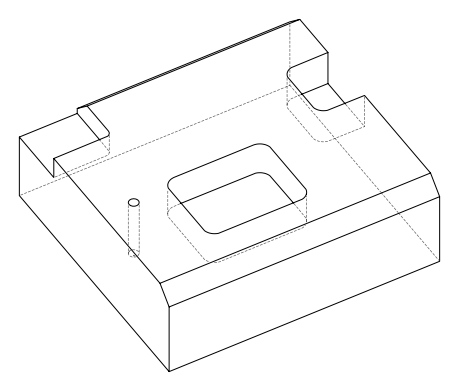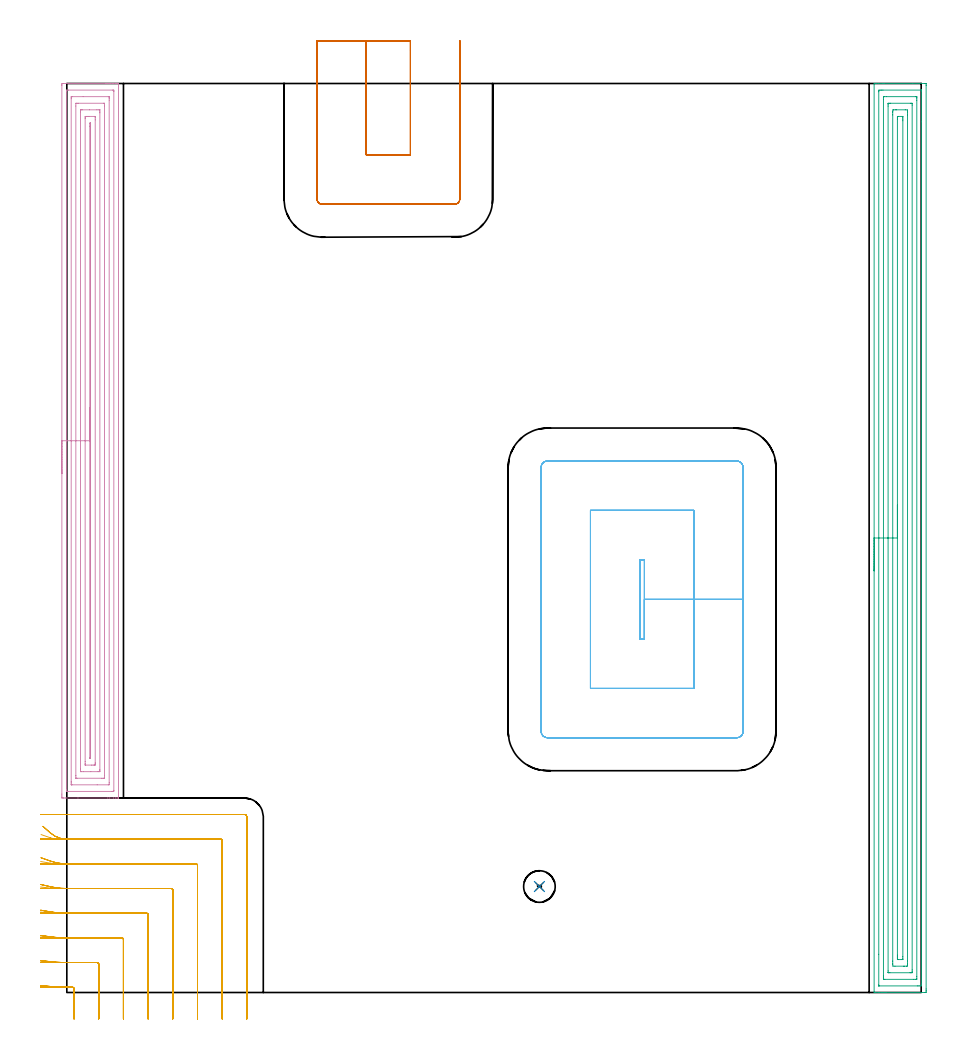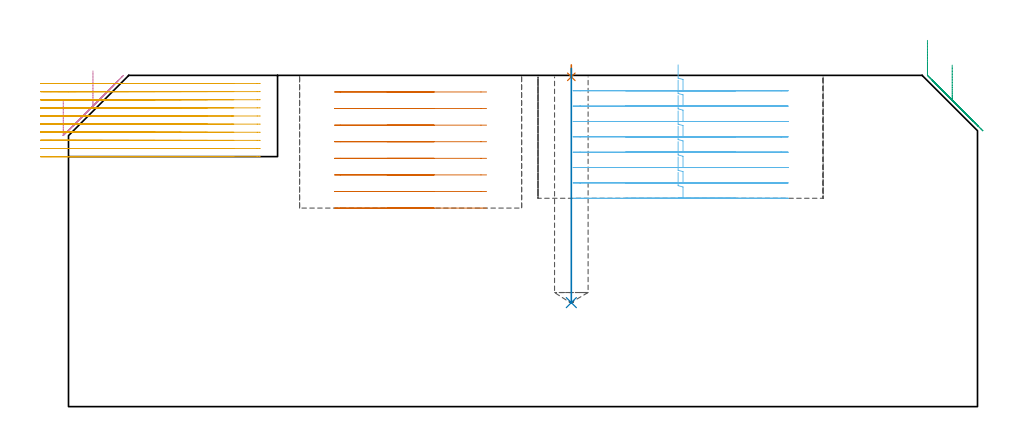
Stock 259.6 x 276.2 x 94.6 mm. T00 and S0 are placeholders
(PLAN: 7 operations, 4 tool changes, 53.7 min)
(1 SPOT_DRILL | STEP1POCKET | NXT0321_9005460120000 | 0.03 min | 0 mm3)
(2 DRILL_BLIND_HOLE_INTO_CENTER | STEP1POCKET | UGT0301_210 | 0.27 min | 4547 mm3)
(3 AREA_MILL | FG_CHAMFER_SURFACE | UGT0205_001 | 13.53 min | 34475 mm3)
(4 AREA_MILL_1 | FG_CHAMFER_SURFACE_1 | UGT0205_001 | 12.35 min | 33231 mm3)
(5 MILL_CORNER_NOTCH_RECTANGULAR | CORNER_NOTCH_RECTANGULAR | NXT0201_013 | Follow Part, ap 2.5, ae 75% | 13.24 min | 80575 mm3)
(6 MILL_RECTANGULAR_POCKET | POCKET_RECTANGULAR_STRAIGHT | UGT0201_094 | Follow Part, ap 5, ae 75% | 9.59 min | 293122 mm3)
(7 MILL_SLOT | SLOT_PARTIAL_RECTANGULAR | UGT0201_094 | Follow Part, ap 5, ae 75% | 4.71 min | 110043 mm3)
(TOOL NXT0321_9005460120000 | NC Spot Drill, 142deg, 12mm, Carbide, Uncoated | D12 PA142 FL30 Z2)
(TOOL UGT0301_210 | Twist Drill 9.6 mm | D9.6 PA118 FL84 Z2)
(TOOL UGT0205_001 | Chamfer Mill 20 x 3 x 45 deg. | D20 FL50 Z2)
(TOOL NXT0201_013 | ENDMILL 10mm | D10 FL30 Z4)
(TOOL UGT0201_094 | End mill 20 mm | D20 FL38 Z4)
(OP 1 SPOT_DRILL)
G17 G21 G94 G90
T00 M6
G54
G17 G0 G90 X143.6 Y32.2 S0 M3
G43 Z104.6 H0
G94 G81 G98 Z94.187 F250. R97.6
G80
M5
M2
(OP 2 DRILL_BLIND_HOLE_INTO_CENTER)
G17 G21 G94 G90
T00 M6
G54
G17 G0 G90 X143.6 Y32.2 S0 M3
G43 Z104.6 H0
G94 G81 G98 Z29.7 F250. R96.6
G80
M5
M2
(OP 3 AREA_MILL)
G17 G21 G94 G90
T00 M6
G54
G17 G0 G90 X245.3 Y128.1 S1061 M3
G43 Z104.6 H0
G94 G1 Y128.138 Z103.728 F250.
Y128.252 Z102.863
Y128.441 Z102.012
Y128.703 Z101.18
Y129.037 Z100.374
Y129.44 Z99.6
Y129.909 Z98.864
Y130.44 Z98.172
Y131.029 Z97.529
Y131.672 Z96.939
Y132.364 Z96.408
Y133.1 Z95.94
Y133.874 Z95.537
Y134.68 Z95.203
Y135.512 Z94.941
Y136.364 Z94.752
Y137.228 Z94.638
Y138.1 Z94.6
Y276.036
X245.306 Y276.19 Z94.593
X245.611 Y276.2 Z94.288
X245.958 Z93.941
X246.604 Z93.291
X247.806 Z92.091
X248.363 Z91.531
X257.019 Z82.879
X260.676 Z79.222
X260.957 Y276.197 Z78.94
X261.092 Y276.19 Z78.806
X261.099 Y276.053 Z78.799
X261.1 Y275.59 Z78.8
Y1.072
X261.099 Y0.61 Z78.801
X261.095 Y0.184 Z78.803
X261.092 Y0.01 Z78.806
X260.676 Y0. Z79.222
X248.964 Z90.931
X248.363 Z91.531
X247.806 Z92.091
X247.483 Z92.413
X246.926 Z92.97
X246.604 Z93.291
X245.61 Z94.289
X245.306 Y0.01 Z94.593
X245.3 Y0.164 Z94.6
Y138.1
X246.714 Z93.186
X246.715 Y273.691 Z93.185
X246.716 Y273.804 Z93.184
X246.721 Y274.185 Z93.179
X247.098 Y274.196 Z92.802
X247.483 Y274.198 Z92.417
X247.973 Y274.2 Z91.927
X259.602 Y274.199 Z80.298
X259.631 Y274.197 Z80.269
X259.662 Y274.192 Z80.238
X259.679 Y274.188 Z80.221
X259.68 Y274.165 Z80.22
X259.685 Y273.917 Z80.215
X259.686 Y264.598 Z80.214
X259.685 Y2.509 Z80.215
X259.684 Y2.396 Z80.216
X259.679 Y2.015 Z80.221
X259.302 Y2.004 Z80.598
X258.917 Y2.002 Z80.983
X258.427 Y2. Z81.473
X246.798 Y2.001 Z93.102
X246.769 Y2.003 Z93.131
X246.738 Y2.008 Z93.162
X246.721 Y2.012 Z93.179
X246.72 Y2.035 Z93.18
X246.715 Y2.283 Z93.185
X246.714 Y11.609 Z93.186
Y138.1
X248.128 Z91.772
X248.129 Y271.363 Z91.771
X248.131 Y272.019 Z91.769
X248.133 Y272.137 Z91.767
X248.135 Y272.187 Z91.765
X248.19 Y272.194 Z91.71
X248.363 Y272.197 Z91.537
X249.064 Y272.2 Z90.836
X257.859 Z82.041
X258.037 Y272.197 Z81.863
X258.216 Y272.192 Z81.684
X258.261 Y272.19 Z81.639
X258.265 Y272.16 Z81.635
X258.269 Y272.098 Z81.631
X258.27 Y272.019 Z81.63
X258.271 Y271.781 Z81.629
Y271.126
Y4.837
X258.269 Y4.181 Z81.631
X258.267 Y4.063 Z81.633
X258.265 Y4.013 Z81.635
X258.21 Y4.006 Z81.69
X258.037 Y4.003 Z81.863
X257.336 Y4. Z82.564
X248.541 Z91.359
X248.363 Y4.003 Z91.537
X248.184 Y4.008 Z91.716
X248.139 Y4.01 Z91.761
X248.135 Y4.04 Z91.765
X248.131 Y4.102 Z91.769
X248.13 Y4.181 Z91.77
X248.129 Y4.419 Z91.771
X248.128 Y5.074 Z91.772
Y138.1
X249.543 Z90.357
Y269.34
X249.545 Y269.926 Z90.355
X249.548 Y270.124 Z90.352
X249.549 Y270.186 Z90.351
X249.593 Y270.19 Z90.307
X249.698 Y270.194 Z90.202
X250.122 Y270.2 Z89.778
X250.154 Z89.746
X256.311 Z83.589
X256.704 Y270.196 Z83.196
X256.802 Y270.193 Z83.098
X256.845 Y270.19 Z83.055
X256.85 Y270.161 Z83.05
X256.852 Y270.07 Z83.048
X256.856 Y269.646 Z83.044
X256.857 Y6.86 Z83.043
X256.855 Y6.274 Z83.045
X256.852 Y6.076 Z83.048
X256.85 Y6.014 Z83.05
X256.807 Y6.01 Z83.093
X256.702 Y6.006 Z83.198
X256.278 Y6. Z83.622
X256.246 Z83.654
X250.089 Z89.811
X249.696 Y6.004 Z90.204
X249.598 Y6.007 Z90.302
X249.555 Y6.01 Z90.345
X249.55 Y6.039 Z90.35
X249.548 Y6.13 Z90.352
X249.544 Y6.554 Z90.356
X249.543 Y138.1 Z90.357
X250.957 Z88.943
Y266.662
X250.958 Y267.555 Z88.942
X250.96 Y267.597 Z88.94
X251.001 Y268.19 Z88.899
X251.248 Y268.197 Z88.652
X251.881 Y268.2 Z88.019
X252.125 Z87.775
X254.764 Y268.199 Z85.136
X255.399 Y268.19 Z84.501
X255.44 Y267.555 Z84.46
X255.442 Y267.511 Z84.458
X255.443 Y266.662 Z84.457
Y9.538
X255.441 Y8.645 Z84.459
X255.44 Y8.603 Z84.46
X255.399 Y8.01 Z84.501
X255.152 Y8.003 Z84.748
X254.519 Y8. Z85.381
X254.275 Z85.625
X251.636 Y8.001 Z88.264
X251.001 Y8.01 Z88.899
X250.96 Y8.645 Z88.94
X250.958 Y8.689 Z88.942
X250.957 Y9.538 Z88.943
Y138.1
X252.371 Z87.529
Y265.271
X252.372 Y265.769 Z87.528
X252.375 Y266.16 Z87.525
X252.378 Y266.183 Z87.522
X252.39 Y266.19 Z87.51
X252.442 Y266.195 Z87.458
X252.548 Y266.199 Z87.352
X253.894 Z86.006
X253.97 Y266.195 Z85.93
X254.012 Y266.19 Z85.888
X254.022 Y266.183 Z85.878
X254.024 Y266.163 Z85.876
X254.028 Y265.769 Z85.872
X254.029 Y265.374 Z85.871
Y264.876
Y10.929
X254.028 Y10.431 Z85.872
X254.025 Y10.04 Z85.875
X254.022 Y10.017 Z85.878
X254.009 Y10.01 Z85.891
X253.958 Y10.005 Z85.942
X253.852 Y10.001 Z86.048
X252.506 Z87.394
X252.43 Y10.005 Z87.47
X252.388 Y10.01 Z87.512
X252.378 Y10.017 Z87.522
X252.376 Y10.037 Z87.524
X252.372 Y10.431 Z87.528
X252.371 Y10.826 Z87.529
Y11.324
Y138.1
Y138.972 Z87.567
Y139.837 Z87.681
Y140.688 Z87.87
Y141.52 Z88.132
Y142.326 Z88.466
Y143.1 Z88.869
Y143.836 Z89.337
Y144.528 Z89.868
Y145.171 Z90.458
Y145.76 Z91.101
Y146.292 Z91.793
Y146.76 Z92.529
Y147.163 Z93.303
Y147.497 Z94.109
Y147.759 Z94.941
Y147.948 Z95.792
Y148.062 Z96.657
Y148.1 Z97.529
G0 Z104.6
M5
M2
(OP 4 AREA_MILL_1)
G17 G21 G94 G90
T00 M6
G54
G17 G0 G90 X-1.5 Y157.65 S1061 M3
G43 Z104.6 H0
Z87.4
G94 G1 Y157.688 Z86.528 F250.
Y157.802 Z85.664
Y157.991 Z84.812
Y158.253 Z83.98
Y158.587 Z83.174
Y158.99 Z82.4
Y159.458 Z81.664
Y159.989 Z80.972
Y160.579 Z80.329
Y161.222 Z79.74
Y161.914 Z79.208
Y162.65 Z78.74
Y163.424 Z78.337
Y164.23 Z78.003
Y165.062 Z77.741
Y165.913 Z77.552
Y166.778 Z77.438
Y167.65 Z77.4
Y275.599
X-1.497 Y275.911 Z77.402
X-1.491 Y276.19 Z77.406
X-1.208 Y276.2 Z77.689
X11.845 Z90.74
X12.445 Z91.339
X13.026 Z91.923
X13.336 Z92.232
X13.917 Z92.813
X14.227 Z93.122
X14.846 Z93.745
X15.295 Z94.195
X15.654 Y276.193 Z94.546
X15.705 Y276.19 Z94.595
X15.7 Y276.049 Z94.6
Y59.255
X15.698 Y59.107 Z94.588
X15.697 Y59.106 Z94.587
X15.653 Y59.102 Z94.544
X15.295 Y59.1 Z94.195
X14.845 Z93.744
X14.227 Z93.122
X13.027 Z91.923
X12.445 Z91.339
X3.391 Z82.288
X-0.317 Z78.58
X-0.917 Y59.101 Z77.98
X-1.149 Y59.102 Z77.748
X-1.492 Y59.107 Z77.406
X-1.494 Y59.124 Z77.404
X-1.499 Y59.701 Z77.401
X-1.5 Y60.285 Z77.4
Y167.65
X-0.086 Z78.814
Y273.874
X-0.085 Y273.933 Z78.815
X-0.079 Y274.051 Z78.821
X-0.068 Y274.19 Z78.832
X-0.027 Y274.193 Z78.873
X0.48 Y274.199 Z79.38
X13.842 Z92.742
X14.227 Y274.193 Z93.127
X14.275 Y274.19 Z93.175
X14.282 Y273.992 Z93.182
X14.285 Y273.874 Z93.185
X14.286 Y273.815 Z93.186
Y61.426
X14.284 Y61.367 Z93.184
X14.279 Y61.249 Z93.179
X14.268 Y61.11 Z93.168
X14.227 Y61.107 Z93.127
X13.72 Y61.101 Z92.62
X0.357 Z79.257
X-0.027 Y61.107 Z78.873
X-0.075 Y61.11 Z78.825
X-0.082 Y61.307 Z78.818
X-0.085 Y61.426 Z78.815
X-0.086 Y61.485 Z78.814
Y167.65
X1.328 Z80.228
X1.329 Y271.565 Z80.229
X1.33 Y272.03 Z80.23
X1.333 Y272.137 Z80.233
X1.335 Y272.181 Z80.235
X1.417 Y272.19 Z80.317
X1.587 Y272.198 Z80.487
X4.969 Y272.2 Z83.869
X12.614 Y272.199 Z91.514
X12.727 Y272.198 Z91.627
X12.817 Y272.193 Z91.717
X12.865 Y272.188 Z91.765
X12.867 Y272.172 Z91.767
X12.869 Y272.03 Z91.769
X12.871 Y271.603 Z91.771
X12.872 Y271.138 Z91.772
X12.871 Y63.735 Z91.771
X12.869 Y63.27 Z91.769
X12.867 Y63.163 Z91.767
X12.865 Y63.119 Z91.765
X12.783 Y63.11 Z91.683
X12.612 Y63.102 Z91.512
X9.231 Y63.1 Z88.131
X1.586 Y63.101 Z80.486
X1.473 Y63.102 Z80.373
X1.383 Y63.107 Z80.283
X1.335 Y63.112 Z80.235
X1.333 Y63.128 Z80.233
X1.33 Y63.27 Z80.23
X1.329 Y63.697 Z80.229
X1.328 Y64.162 Z80.228
Y167.65
X2.743 Z81.643
Y269.354
X2.749 Y270.142 Z81.649
X2.751 Y270.19 Z81.651
X2.798 Y270.193 Z81.698
X2.903 Y270.197 Z81.803
X3.114 Y270.199 Z82.014
X3.537 Y270.2 Z82.437
X11.106 Y270.199 Z90.006
X11.304 Y270.197 Z90.204
X11.403 Y270.193 Z90.303
X11.447 Y270.19 Z90.347
X11.45 Y270.158 Z90.35
X11.457 Y269.452 Z90.357
Y269.354
Y65.946
X11.451 Y65.158 Z90.351
X11.448 Y65.11 Z90.348
X11.402 Y65.107 Z90.302
X11.297 Y65.103 Z90.197
X11.086 Y65.101 Z89.986
X10.663 Y65.1 Z89.563
X3.094 Y65.101 Z81.994
X2.896 Y65.103 Z81.796
X2.797 Y65.107 Z81.697
X2.753 Y65.11 Z81.653
X2.75 Y65.142 Z81.65
X2.743 Y65.848 Z81.643
Y65.946
Y167.65
X4.157 Z83.057
Y267.57
X4.158 Y267.84 Z83.058
X4.162 Y268.111 Z83.062
X4.164 Y268.181 Z83.064
X4.193 Y268.19 Z83.093
X4.27 Y268.195 Z83.17
X4.428 Y268.198 Z83.328
X4.689 Y268.2 Z83.589
X6.916 Z85.816
X9.143 Z88.043
X9.772 Y268.199 Z88.672
X10.036 Y268.198 Z88.936
X10.041 Y268.194 Z88.941
X10.042 Y268.192 Z88.942
X10.043 Y267.57 Z88.943
Y267.299
Y67.73
X10.042 Y67.46 Z88.942
X10.038 Y67.189 Z88.938
X10.036 Y67.119 Z88.936
X10.007 Y67.11 Z88.907
X9.93 Y67.105 Z88.83
X9.772 Y67.102 Z88.672
X9.511 Y67.1 Z88.411
X7.284 Z86.184
X5.057 Z83.957
X4.428 Y67.101 Z83.328
X4.164 Y67.102 Z83.064
X4.159 Y67.106 Z83.059
X4.158 Y67.108 Z83.058
X4.157 Y67.73 Z83.057
Y68.001
Y167.65
X5.571 Z84.471
X5.572 Y265.532 Z84.472
X5.573 Y265.785 Z84.473
X5.576 Y266.104 Z84.476
X5.578 Y266.176 Z84.478
X5.658 Y266.19 Z84.558
X5.799 Y266.196 Z84.699
X6.209 Y266.199 Z85.109
X6.686 Y266.2 Z85.586
X8.47 Y266.198 Z87.37
X8.596 Y266.192 Z87.496
X8.622 Y266.19 Z87.522
X8.624 Y266.146 Z87.524
X8.627 Y266.04 Z87.527
X8.628 Y265.785 Z87.528
X8.629 Y265.146 Z87.529
X8.628 Y69.768 Z87.528
X8.627 Y69.515 Z87.527
X8.624 Y69.195 Z87.524
X8.622 Y69.124 Z87.522
X8.542 Y69.11 Z87.442
X8.401 Y69.104 Z87.301
X7.991 Y69.101 Z86.891
X7.514 Y69.1 Z86.414
X5.73 Y69.102 Z84.63
X5.604 Y69.108 Z84.504
X5.578 Y69.11 Z84.478
X5.576 Y69.154 Z84.476
X5.573 Y69.26 Z84.473
X5.572 Y69.515 Z84.472
X5.571 Y70.154 Z84.471
Y167.65
X6.985 Z85.885
X6.986 Y263.224 Z85.886
X6.99 Y264.001 Z85.89
X6.991 Y264.11 Z85.891
X7.006 Y264.19 Z85.906
X7.1 Y264.192 Z86.
X7.166 Y264.19 Z86.066
X7.208 Y264.183 Z86.108
X7.21 Y264.116 Z86.11
X7.213 Y264.001 Z86.113
X7.214 Y263.887 Z86.114
Y72.076
X7.21 Y71.299 Z86.11
X7.208 Y71.19 Z86.108
X7.194 Y71.11 Z86.094
X7.1 Y71.108 Z86.
X7.035 Y71.11 Z85.935
X6.992 Y71.116 Z85.892
X6.99 Y71.184 Z85.89
X6.987 Y71.299 Z85.887
X6.986 Y71.413 Z85.886
X6.985 Y167.65 Z85.885
Y168.521 Z85.923
Y169.386 Z86.037
Y170.238 Z86.226
Y171.07 Z86.488
Y171.876 Z86.822
Y172.65 Z87.225
Y173.386 Z87.694
Y174.078 Z88.225
Y174.721 Z88.814
Y175.31 Z89.457
Y175.841 Z90.15
Y176.31 Z90.885
Y176.713 Z91.659
Y177.047 Z92.465
Y177.309 Z93.297
Y177.498 Z94.149
Y177.612 Z95.014
Y177.65 Z95.885
G0 Z104.6
M5
M2
(OP 5 MILL_CORNER_NOTCH_RECTANGULAR)
G17 G21 G94 G90
T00 M6
G54
G17 G0 G90 X2.2 Y-8. S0 M3
G43 Z104.6 H0
Z92.28
G94 G1 Y-5. F250.
Y1.104 F500.
G3 X1.704 Y1.6 R0.5
G1 X-0.025
G2 X-5. Y1.836 R52.5
G1 X-7.987 Y2.121 F250.
G0 Z104.6
X9.7 Y-8.
Z92.28
G1 Y-5.
Y8.604 F500.
G3 X9.204 Y9.1 R0.5
G1 X-0.025
G2 X-5. Y9.376 R45.
G1 X-7.982 Y9.708 F250.
G0 Z104.6
X17.2 Y-8.
Z92.28
G1 Y-5.
Y16.103 F500.
G3 X16.703 Y16.6 R0.5
G1 X-0.025
G2 X-5. Y16.931 R37.5
G1 X-7.973 Y17.329 F250.
G0 Z104.6
X24.7 Y-8.
Z92.28
G1 Y-5.
Y23.603 F500.
G3 X24.203 Y24.1 R0.5
G1 X-0.025
G2 X-5. Y24.515 R30.
G1 X-7.958 Y25.013 F250.
G0 Z104.6
X32.2 Y-8.
Z92.28
G1 Y-5.
Y31.103 F500.
G3 X31.703 Y31.6 R0.5
G1 X-0.025
G2 X-5. Y32.157 R22.5
G1 X-7.926 Y32.82 F250.
G0 Z104.6
X39.7 Y-8.
Z92.28
G1 Y-5.
Y38.603 F500.
G3 X39.203 Y39.1 R0.5
G1 X-0.025
G2 X-5. Y39.949 R15.
G1 X-7.83 Y40.944 F250.
G0 Z104.6
X47.2 Y-8.
Z92.28
G1 Y-5.
Y46.103 F500.
G3 X46.703 Y46.6 R0.5
G1 X-0.025
G2 X-5. Y48.487 R7.5
G1 X-7.245 Y50.477 F250.
G0 Z104.6
X54.7 Y-8.
Z92.28
G1 Y-5.
Y53.3 F500.
G3 X53.9 Y54.1 R0.8
G1 X-0.025
X-3.025 F250.
G0 Z104.6
X2.2 Y-8.
Z89.96
G1 Y-5.
Y1.104 F500.
G3 X1.704 Y1.6 R0.5
G1 X-0.025
G2 X-5. Y1.836 R52.5
G1 X-7.987 Y2.121 F250.
G0 Z104.6
X9.7 Y-8.
Z89.96
G1 Y-5.
Y8.604 F500.
G3 X9.204 Y9.1 R0.5
G1 X-0.025
G2 X-5. Y9.376 R45.
G1 X-7.982 Y9.708 F250.
G0 Z104.6
X17.2 Y-8.
Z89.96
G1 Y-5.
Y16.103 F500.
G3 X16.703 Y16.6 R0.5
G1 X-0.025
G2 X-5. Y16.931 R37.5
G1 X-7.973 Y17.329 F250.
G0 Z104.6
X24.7 Y-8.
Z89.96
G1 Y-5.
Y23.603 F500.
G3 X24.203 Y24.1 R0.5
G1 X-0.025
G2 X-5. Y24.515 R30.
G1 X-7.958 Y25.013 F250.
G0 Z104.6
X32.2 Y-8.
Z89.96
G1 Y-5.
Y31.103 F500.
G3 X31.703 Y31.6 R0.5
G1 X-0.025
G2 X-5. Y32.157 R22.5
G1 X-7.926 Y32.82 F250.
G0 Z104.6
X39.7 Y-8.
Z89.96
G1 Y-5.
Y38.603 F500.
G3 X39.203 Y39.1 R0.5
G1 X-0.025
G2 X-5. Y39.949 R15.
G1 X-7.83 Y40.944 F250.
G0 Z104.6
X47.2 Y-8.
Z89.96
G1 Y-5.
Y46.103 F500.
G3 X46.703 Y46.6 R0.5
G1 X-0.025
G2 X-5. Y48.488 R7.5
G1 X-7.245 Y50.477 F250.
G0 Z104.6
X54.7 Y-8.
Z89.96
G1 Y-5.
Y53.3 F500.
G3 X53.9 Y54.1 R0.8
G1 X-0.025
X-3.025 F250.
G0 Z104.6
X2.2 Y-8.
Z87.64
G1 Y-5.
Y1.104 F500.
G3 X1.704 Y1.6 R0.5
G1 X-0.025
G2 X-5. Y1.836 R52.5
G1 X-7.987 Y2.121 F250.
G0 Z104.6
X9.7 Y-8.
Z87.64
G1 Y-5.
Y8.604 F500.
G3 X9.204 Y9.1 R0.5
G1 X-0.025
G2 X-5. Y9.376 R45.
G1 X-7.982 Y9.708 F250.
G0 Z104.6
X17.2 Y-8.
Z87.64
G1 Y-5.
Y16.103 F500.
G3 X16.703 Y16.6 R0.5
G1 X-0.025
G2 X-5. Y16.931 R37.5
G1 X-7.973 Y17.329 F250.
G0 Z104.6
X24.7 Y-8.
Z87.64
G1 Y-5.
Y23.603 F500.
G3 X24.203 Y24.1 R0.5
G1 X-0.025
G2 X-5. Y24.515 R30.
G1 X-7.958 Y25.013 F250.
G0 Z104.6
X32.2 Y-8.
Z87.64
G1 Y-5.
Y31.103 F500.
G3 X31.703 Y31.6 R0.5
G1 X-0.025
G2 X-5. Y32.157 R22.5
G1 X-7.926 Y32.82 F250.
G0 Z104.6
X39.7 Y-8.
Z87.64
G1 Y-5.
Y38.603 F500.
G3 X39.203 Y39.1 R0.5
G1 X-0.025
G2 X-5. Y39.949 R15.
G1 X-7.83 Y40.944 F250.
G0 Z104.6
X47.2 Y-8.
Z87.64
G1 Y-5.
Y46.103 F500.
G3 X46.703 Y46.6 R0.5
G1 X-0.025
G2 X-5. Y48.487 R7.5
G1 X-7.245 Y50.477 F250.
G0 Z104.6
X54.7 Y-8.
Z87.64
G1 Y-5.
Y53.3 F500.
G3 X53.9 Y54.1 R0.8
G1 X-0.025
X-3.025 F250.
G0 Z104.6
X2.2 Y-8.
Z85.32
G1 Y-5.
Y1.104 F500.
G3 X1.704 Y1.6 R0.5
G1 X-2.552
G2 X-5. Y1.657 R52.5
G1 X-7.997 Y1.797 F250.
G0 Z104.6
X9.7 Y-8.
Z85.32
G1 Y-5.
Y8.604 F500.
G3 X9.204 Y9.1 R0.5
G1 X-2.552
G2 X-5. Y9.167 R45.
G1 X-7.996 Y9.33 F250.
G0 Z104.6
X17.2 Y-8.
Z85.32
G1 Y-5.
Y16.103 F500.
G3 X16.703 Y16.6 R0.5
G1 X-2.552
G2 X-5. Y16.68 R37.5
G1 X-7.994 Y16.876 F250.
G0 Z104.6
X24.7 Y-8.
Z85.32
G1 Y-5.
Y23.603 F500.
G3 X24.203 Y24.1 R0.5
G1 X-2.552
G2 X-5. Y24.2 R30.
G1 X-7.99 Y24.445 F250.
G0 Z104.6
X32.2 Y-8.
Z85.32
G1 Y-5.
Y31.103 F500.
G3 X31.703 Y31.6 R0.5
G1 X-2.552
G2 X-5. Y31.734 R22.5
G1 X-7.982 Y32.06 F250.
G0 Z104.6
X39.7 Y-8.
Z85.32
G1 Y-5.
Y38.603 F500.
G3 X39.203 Y39.1 R0.5
G1 X-2.552
G2 X-5. Y39.301 R15.
G1 X-7.96 Y39.791 F250.
G0 Z104.6
X47.2 Y-8.
Z85.32
G1 Y-5.
Y46.103 F500.
G3 X46.703 Y46.6 R0.5
G1 X-2.552
G2 X-5. Y47.011 R7.5
G1 X-7.836 Y47.99 F250.
G0 Z104.6
X54.7 Y-8.
Z85.32
G1 Y-5.
Y53.3 F500.
G3 X53.9 Y54.1 R0.8
G1 X-2.552
X-5.552 F250.
G0 Z104.6
X2.2 Y-8.
Z83.
G1 Y-5.
Y1.104 F500.
G3 X1.704 Y1.6 R0.5
G1 X-4.606
G2 X-5. Y1.601 R52.5
G1 X-8. Y1.624 F250.
G0 Z104.6
X9.7 Y-8.
Z83.
G1 Y-5.
Y8.604 F500.
G3 X9.204 Y9.1 R0.5
G1 X-4.606
G2 X-5. Y9.102 R45.
G1 X-8. Y9.128 F250.
G0 Z104.6
X17.2 Y-8.
Z83.
G1 Y-5.
Y16.103 F500.
G3 X16.703 Y16.6 R0.5
G1 X-4.606
G2 X-5. Y16.602 R37.5
G1 X-8. Y16.634 F250.
G0 Z104.6
X24.7 Y-8.
Z83.
G1 Y-5.
Y23.603 F500.
G3 X24.203 Y24.1 R0.5
G1 X-4.606
G2 X-5. Y24.103 R30.
G1 X-8. Y24.142 F250.
G0 Z104.6
X32.2 Y-8.
Z83.
G1 Y-5.
Y31.103 F500.
G3 X31.703 Y31.6 R0.5
G1 X-4.606
G2 X-5. Y31.603 R22.5
G1 X-8. Y31.656 F250.
G0 Z104.6
X39.7 Y-8.
Z83.
G1 Y-5.
Y38.603 F500.
G3 X39.203 Y39.1 R0.5
G1 X-4.606
G2 X-5. Y39.105 R15.
G1 X-7.999 Y39.184 F250.
G0 Z104.6
X47.2 Y-8.
Z83.
G1 Y-5.
Y46.103 F500.
G3 X46.703 Y46.6 R0.5
G1 X-4.606
G2 X-5. Y46.61 R7.5
G1 X-7.996 Y46.768 F250.
G0 Z104.6
X54.7 Y-8.
Z83.
G1 Y-5.
Y53.3 F500.
G3 X53.9 Y54.1 R0.8
G1 X-4.606
X-7.606 F250.
G0 Z104.6
X2.2 Y-8.
Z80.68
G1 Y-5.
Y1.104 F500.
G3 X1.704 Y1.6 R0.5
G1 X-5.
X-8. F250.
G0 Z104.6
X9.7 Y-8.
Z80.68
G1 Y-5.
Y8.604 F500.
G3 X9.204 Y9.1 R0.5
G1 X-5.
X-8. F250.
G0 Z104.6
X17.2 Y-8.
Z80.68
G1 Y-5.
Y16.103 F500.
G3 X16.703 Y16.6 R0.5
G1 X-5.
X-8. F250.
G0 Z104.6
X24.7 Y-8.
Z80.68
G1 Y-5.
Y23.603 F500.
G3 X24.203 Y24.1 R0.5
G1 X-5.
X-8. F250.
G0 Z104.6
X32.2 Y-8.
Z80.68
G1 Y-5.
Y31.103 F500.
G3 X31.703 Y31.6 R0.5
G1 X-5.
X-8. F250.
G0 Z104.6
X39.7 Y-8.
Z80.68
G1 Y-5.
Y38.603 F500.
G3 X39.203 Y39.1 R0.5
G1 X-5.
X-8. F250.
G0 Z104.6
X47.2 Y-8.
Z80.68
G1 Y-5.
Y46.103 F500.
G3 X46.703 Y46.6 R0.5
G1 X-5.
X-8. F250.
G0 Z104.6
X54.7 Y-8.
Z80.68
G1 Y-5.
Y53.3 F500.
G3 X53.9 Y54.1 R0.8
G1 X-5.
X-8. F250.
G0 Z104.6
X2.2 Y-8.
Z78.36
G1 Y-5.
Y1.104 F500.
G3 X1.704 Y1.6 R0.5
G1 X-5.
X-8. F250.
G0 Z104.6
X9.7 Y-8.
Z78.36
G1 Y-5.
Y8.604 F500.
G3 X9.204 Y9.1 R0.5
G1 X-5.
X-8. F250.
G0 Z104.6
X17.2 Y-8.
Z78.36
G1 Y-5.
Y16.103 F500.
G3 X16.704 Y16.6 R0.5
G1 X-5.
X-8. F250.
G0 Z104.6
X24.7 Y-8.
Z78.36
G1 Y-5.
Y23.603 F500.
G3 X24.203 Y24.1 R0.5
G1 X-5.
X-8. F250.
G0 Z104.6
X32.2 Y-8.
Z78.36
G1 Y-5.
Y31.103 F500.
G3 X31.703 Y31.6 R0.5
G1 X-5.
X-8. F250.
G0 Z104.6
X39.7 Y-8.
Z78.36
G1 Y-5.
Y38.603 F500.
G3 X39.203 Y39.1 R0.5
G1 X-5.
X-8. F250.
G0 Z104.6
X47.2 Y-8.
Z78.36
G1 Y-5.
Y46.103 F500.
G3 X46.703 Y46.6 R0.5
G1 X-5.
X-8. F250.
G0 Z104.6
X54.7 Y-8.
Z78.36
G1 Y-5.
Y53.3 F500.
G3 X53.9 Y54.1 R0.8
G1 X-5.
X-8. F250.
G0 Z104.6
X2.2 Y-8.
Z76.04
G1 Y-5.
Y1.104 F500.
G3 X1.704 Y1.6 R0.5
G1 X-5.
X-8. F250.
G0 Z104.6
X9.7 Y-8.
Z76.04
G1 Y-5.
Y8.604 F500.
G3 X9.204 Y9.1 R0.5
G1 X-5.
X-8. F250.
G0 Z104.6
X17.2 Y-8.
Z76.04
G1 Y-5.
Y16.103 F500.
G3 X16.703 Y16.6 R0.5
G1 X-5.
X-8. F250.
G0 Z104.6
X24.7 Y-8.
Z76.04
G1 Y-5.
Y23.603 F500.
G3 X24.203 Y24.1 R0.5
G1 X-5.
X-8. F250.
G0 Z104.6
X32.2 Y-8.
Z76.04
G1 Y-5.
Y31.103 F500.
G3 X31.703 Y31.6 R0.5
G1 X-5.
X-8. F250.
G0 Z104.6
X39.7 Y-8.
Z76.04
G1 Y-5.
Y38.603 F500.
G3 X39.203 Y39.1 R0.5
G1 X-5.
X-8. F250.
G0 Z104.6
X47.2 Y-8.
Z76.04
G1 Y-5.
Y46.103 F500.
G3 X46.703 Y46.6 R0.5
G1 X-5.
X-8. F250.
G0 Z104.6
X54.7 Y-8.
Z76.04
G1 Y-5.
Y53.3 F500.
G3 X53.9 Y54.1 R0.8
G1 X-5.
X-8. F250.
G0 Z104.6
X2.2 Y-8.
Z73.72
G1 Y-5.
Y1.104 F500.
G3 X1.704 Y1.6 R0.5
G1 X-5.
X-8. F250.
G0 Z104.6
X9.7 Y-8.
Z73.72
G1 Y-5.
Y8.604 F500.
G3 X9.204 Y9.1 R0.5
G1 X-5.
X-8. F250.
G0 Z104.6
X17.2 Y-8.
Z73.72
G1 Y-5.
Y16.103 F500.
G3 X16.703 Y16.6 R0.5
G1 X-5.
X-8. F250.
G0 Z104.6
X24.7 Y-8.
Z73.72
G1 Y-5.
Y23.603 F500.
G3 X24.203 Y24.1 R0.5
G1 X-5.
X-8. F250.
G0 Z104.6
X32.2 Y-8.
Z73.72
G1 Y-5.
Y31.103 F500.
G3 X31.703 Y31.6 R0.5
G1 X-5.
X-8. F250.
G0 Z104.6
X39.7 Y-8.
Z73.72
G1 Y-5.
Y38.603 F500.
G3 X39.203 Y39.1 R0.5
G1 X-5.
X-8. F250.
G0 Z104.6
X47.2 Y-8.
Z73.72
G1 Y-5.
Y46.103 F500.
G3 X46.703 Y46.6 R0.5
G1 X-5.
X-8. F250.
G0 Z104.6
X54.7 Y-8.
Z73.72
G1 Y-5.
Y53.3 F500.
G3 X53.9 Y54.1 R0.8
G1 X-5.
X-8. F250.
G0 Z104.6
X2.2 Y-8.
Z71.4
G1 Y-5.
Y1.104 F500.
G3 X1.704 Y1.6 R0.5
G1 X-5.
X-8. F250.
G0 Z104.6
X9.7 Y-8.
Z71.4
G1 Y-5.
Y8.604 F500.
G3 X9.204 Y9.1 R0.5
G1 X-5.
X-8. F250.
G0 Z104.6
X17.2 Y-8.
Z71.4
G1 Y-5.
Y16.103 F500.
G3 X16.703 Y16.6 R0.5
G1 X-5.
X-8. F250.
G0 Z104.6
X24.7 Y-8.
Z71.4
G1 Y-5.
Y23.603 F500.
G3 X24.203 Y24.1 R0.5
G1 X-5.
X-8. F250.
G0 Z104.6
X32.2 Y-8.
Z71.4
G1 Y-5.
Y31.103 F500.
G3 X31.703 Y31.6 R0.5
G1 X-5.
X-8. F250.
G0 Z104.6
X39.7 Y-8.
Z71.4
G1 Y-5.
Y38.603 F500.
G3 X39.203 Y39.1 R0.5
G1 X-5.
X-8. F250.
G0 Z104.6
X47.2 Y-8.
Z71.4
G1 Y-5.
Y46.103 F500.
G3 X46.703 Y46.6 R0.5
G1 X-5.
X-8. F250.
G0 Z104.6
X54.7 Y-8.
Z71.4
G1 Y-5.
Y53.3 F500.
G3 X53.9 Y54.1 R0.8
G1 X-5.
X-8. F250.
G0 Z104.6
M5
M2
(OP 6 MILL_RECTANGULAR_POCKET)
G17 G21 G94 G90
T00 M6
G54
G17 G0 G90 X174.1 Y121.52 S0 M3
G43 Z104.6 H0
Z97.6
G94 G1 Y107.4 Z93.816 F250.
X175.5 Z93.441
Y119.45 Z90.212
Y131.5 F500.
X174.1
Y107.4
X175.5
Y119.45
X190.5
Y146.5
X159.1
Y92.4
X190.5
Y119.45
X205.5
Y159.5
G3 X203.5 Y161.5 R2.
G1 X146.1
G3 X144.1 Y159.5 R2.
G1 Y79.4
G3 X146.1 Y77.4 R2.
G1 X203.5
G3 X205.5 Y79.4 R2.
G1 Y119.45
Y120.45
G0 X174.1 Y121.52 Z93.212
G1 Y107.4 Z89.429 F250.
X175.5 Z89.054
Y119.45 Z85.825
Y131.5 F500.
X174.1
Y107.4
X175.5
Y119.45
X190.5
Y146.5
X159.1
Y92.4
X190.5
Y119.45
X205.5
Y159.5
G3 X203.5 Y161.5 R2.
G1 X146.1
G3 X144.1 Y159.5 R2.
G1 Y79.4
G3 X146.1 Y77.4 R2.
G1 X203.5
G3 X205.5 Y79.4 R2.
G1 Y119.45
Y120.45
G0 X174.1 Y121.52 Z88.825
G1 Y107.4 Z85.041 F250.
X175.5 Z84.666
Y119.45 Z81.437
Y131.5 F500.
X174.1
Y107.4
X175.5
Y119.45
X190.5
Y146.5
X159.1
Y92.4
X190.5
Y119.45
X205.5
Y159.5
G3 X203.5 Y161.5 R2.
G1 X146.1
G3 X144.1 Y159.5 R2.
G1 Y79.4
G3 X146.1 Y77.4 R2.
G1 X203.5
G3 X205.5 Y79.4 R2.
G1 Y119.45
Y120.45
G0 X174.1 Y121.52 Z84.437
G1 Y107.4 Z80.654 F250.
X175.5 Z80.279
Y119.45 Z77.05
Y131.5 F500.
X174.1
Y107.4
X175.5
Y119.45
X190.5
Y146.5
X159.1
Y92.4
X190.5
Y119.45
X205.5
Y159.5
G3 X203.5 Y161.5 R2.
G1 X146.1
G3 X144.1 Y159.5 R2.
G1 Y79.4
G3 X146.1 Y77.4 R2.
G1 X203.5
G3 X205.5 Y79.4 R2.
G1 Y119.45
Y120.45
G0 X174.1 Y121.52 Z80.05
G1 Y107.4 Z76.266 F250.
X175.5 Z75.891
Y119.45 Z72.662
Y131.5 F500.
X174.1
Y107.4
X175.5
Y119.45
X190.5
Y146.5
X159.1
Y92.4
X190.5
Y119.45
X205.5
Y159.5
G3 X203.5 Y161.5 R2.
G1 X146.1
G3 X144.1 Y159.5 R2.
G1 Y79.4
G3 X146.1 Y77.4 R2.
G1 X203.5
G3 X205.5 Y79.4 R2.
G1 Y119.45
Y120.45
G0 X174.1 Y121.52 Z75.662
G1 Y107.4 Z71.879 F250.
X175.5 Z71.504
Y119.45 Z68.275
Y131.5 F500.
X174.1
Y107.4
X175.5
Y119.45
X190.5
Y146.5
X159.1
Y92.4
X190.5
Y119.45
X205.5
Y159.5
G3 X203.5 Y161.5 R2.
G1 X146.1
G3 X144.1 Y159.5 R2.
G1 Y79.4
G3 X146.1 Y77.4 R2.
G1 X203.5
G3 X205.5 Y79.4 R2.
G1 Y119.45
Y120.45
G0 X174.1 Y121.52 Z71.275
G1 Y107.4 Z67.491 F250.
X175.5 Z67.116
Y119.45 Z63.887
Y131.5 F500.
X174.1
Y107.4
X175.5
Y119.45
X190.5
Y146.5
X159.1
Y92.4
X190.5
Y119.45
X205.5
Y159.5
G3 X203.5 Y161.5 R2.
G1 X146.1
G3 X144.1 Y159.5 R2.
G1 Y79.4
G3 X146.1 Y77.4 R2.
G1 X203.5
G3 X205.5 Y79.4 R2.
G1 Y119.45
Y120.45
G0 X174.1 Y121.52 Z66.887
G1 Y107.4 Z63.104 F250.
X175.5 Z62.729
Y119.45 Z59.5
Y131.5 F500.
X174.1
Y107.4
X175.5
Y119.45
X190.5
Y146.5
X159.1
Y92.4
X190.5
Y119.45
X205.5
Y159.5
G3 X203.5 Y161.5 R2.
G1 X146.1
G3 X144.1 Y159.5 R2.
G1 Y79.4
G3 X146.1 Y77.4 R2.
G1 X203.5
G3 X205.5 Y79.4 R2.
G1 Y119.45
Y120.45
G0 Z104.6
M5
M2
(OP 7 MILL_SLOT)
G17 G21 G94 G90
T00 M6
G54
G17 G0 G90 X91. Y289.2 S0 M3
G43 Z104.6 H0
Z89.862
G94 G1 Y286.2 F250.
Y254.5 F500.
X104.4
Y286.2
Y289.2 F250.
X76.
Y286.2
Y241.1 F500.
G3 X77.6 Y239.5 R1.6
G1 X117.8
G3 X119.4 Y241.1 R1.6
G1 Y286.2
Y289.2 F250.
G0 X91. Z85.125
G1 Y286.2
Y254.5 F500.
X104.4
Y286.2
Y289.2 F250.
X76.
Y286.2
Y241.1 F500.
G3 X77.6 Y239.5 R1.6
G1 X117.8
G3 X119.4 Y241.1 R1.6
G1 Y286.2
Y289.2 F250.
G0 X91. Z80.387
G1 Y286.2
Y254.5 F500.
X104.4
Y286.2
Y289.2 F250.
X76.
Y286.2
Y241.1 F500.
G3 X77.6 Y239.5 R1.6
G1 X117.8
G3 X119.4 Y241.1 R1.6
G1 Y286.2
Y289.2 F250.
G0 X91. Z75.65
G1 Y286.2
Y254.5 F500.
X104.4
Y286.2
Y289.2 F250.
X76.
Y286.2
Y241.1 F500.
G3 X77.6 Y239.5 R1.6
G1 X117.8
G3 X119.4 Y241.1 R1.6
G1 Y286.2
Y289.2 F250.
G0 X91. Z70.912
G1 Y286.2
Y254.5 F500.
X104.4
Y286.2
Y289.2 F250.
X76.
Y286.2
Y241.1 F500.
G3 X77.6 Y239.5 R1.6
G1 X117.8
G3 X119.4 Y241.1 R1.6
G1 Y286.2
Y289.2 F250.
G0 X91. Z66.175
G1 Y286.2
Y254.5 F500.
X104.4
Y286.2
Y289.2 F250.
X76.
Y286.2
Y241.1 F500.
G3 X77.6 Y239.5 R1.6
G1 X117.8
G3 X119.4 Y241.1 R1.6
G1 Y286.2
Y289.2 F250.
G0 X91. Z61.437
G1 Y286.2
Y254.5 F500.
X104.4
Y286.2
Y289.2 F250.
X76.
Y286.2
Y241.1 F500.
G3 X77.6 Y239.5 R1.6
G1 X117.8
G3 X119.4 Y241.1 R1.6
G1 Y286.2
Y289.2 F250.
G0 X91. Z56.7
G1 Y286.2
Y254.5 F500.
X104.4
Y286.2
Y289.2 F250.
X76.
Y286.2
Y241.1 F500.
G3 X77.6 Y239.5 R1.6
G1 X117.8
G3 X119.4 Y241.1 R1.6
G1 Y286.2
Y289.2 F250.
G0 Z104.6
M5
M2
